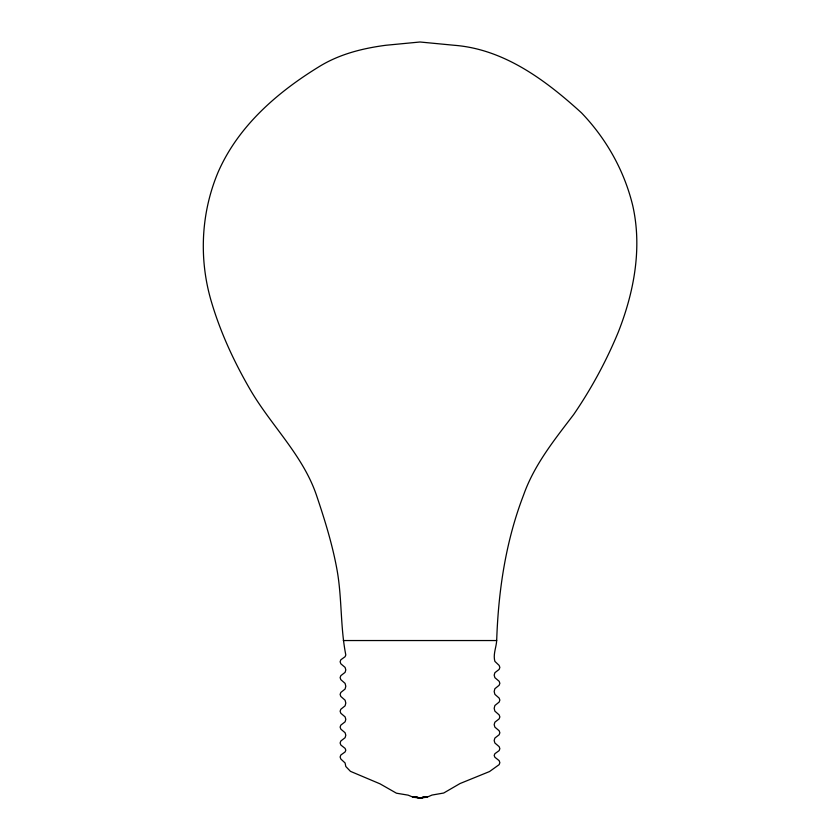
<?xml version="1.0" encoding="UTF-8"?>
<svg xmlns="http://www.w3.org/2000/svg" width="840" height="840" viewBox="0 0 840 840"><rect width="100%" height="100%" fill="white"/><g stroke="black" fill="none" stroke-linecap="round" stroke-linejoin="round"><path stroke-width="1.26" d="M496.681 640.542C498.351 590.929 505.659 541.496 523.604 494.949C534.272 464.699 554.537 439.688 573.72 414.477C591.392 388.647 606.323 361.053 618.282 332.136C634.022 292.12 642.337 248.178 632.74 205.611C624.256 170.625 606.344 138.789 581.48 112.833C545.685 80.273 504.126 49.109 454.199 45.276L420 42L385.802 45.276C362.849 48.31 340.137 53.949 320.145 66.035C277.704 91.896 238.245 125.895 218.033 172.358C200.771 213.559 198.744 259.885 211.649 302.6C220.573 332.514 233.698 360.927 249.239 387.954C270.123 424.651 302.474 454.346 316.375 494.949C324.534 519.12 332.157 543.543 336.808 568.67C342.143 597.188 340.179 626.567 345.807 654.969L345.093 656.712L340.83 659.788L340.116 661.763L340.83 663.789L345.093 667.401L345.807 669.9L345.093 672.357L340.83 675.665L340.116 677.639L340.83 679.665L345.093 683.393L345.807 686.238L345.093 689.042L340.83 692.454L340.116 694.439L340.83 696.465L345.093 700.193L345.807 703.038L345.093 705.831L340.83 709.254L340.116 711.239L340.83 713.265L345.093 716.877L345.807 719.376L345.093 721.823L340.83 725.13L340.116 727.104L340.83 729.13L345.093 732.743L345.807 735.242L345.093 737.699L340.83 741.006L340.116 742.98L340.83 745.006L345.093 748.388L345.807 750.194L345.093 751.947L340.83 755.024L340.116 756.998L340.83 759.024L345.093 762.982L345.807 766.5L350.448 771.341L380.026 783.836L396.459 793.202L408.145 795.154L413.312 797.275L420.157 798L426.899 797.223L432.022 795.06L443.699 793.023L460.058 783.531L489.542 771.54L499.139 764.652L499.863 762.668L499.139 760.641L494.886 757.26L494.172 755.454L494.886 753.7L499.139 750.624L499.863 748.65L499.139 746.624L494.886 743.012L494.172 740.513L494.886 738.066L499.139 734.759L499.863 732.774L499.139 730.748L494.886 727.146L494.172 724.637L494.886 722.19L499.139 718.883L499.863 716.909L499.139 714.882L494.886 711.154L494.172 708.309L494.886 705.505L499.139 702.082L499.863 700.109L499.139 698.082L494.886 694.355L494.172 691.509L494.886 688.706L499.139 685.283L499.863 683.308L499.139 681.282L494.886 677.67L494.172 675.171L494.886 672.714L499.139 669.407L499.863 667.433L499.139 665.406L494.886 661.374C492.902 654.423 496.272 647.482 496.681 640.542L343.298 640.542M427.634 796.646L420.157 798L412.566 796.708L420.157 798L427.634 796.646M425.607 796.656L420.157 798L414.582 796.698L420.157 798L425.607 796.656"/></g></svg>
